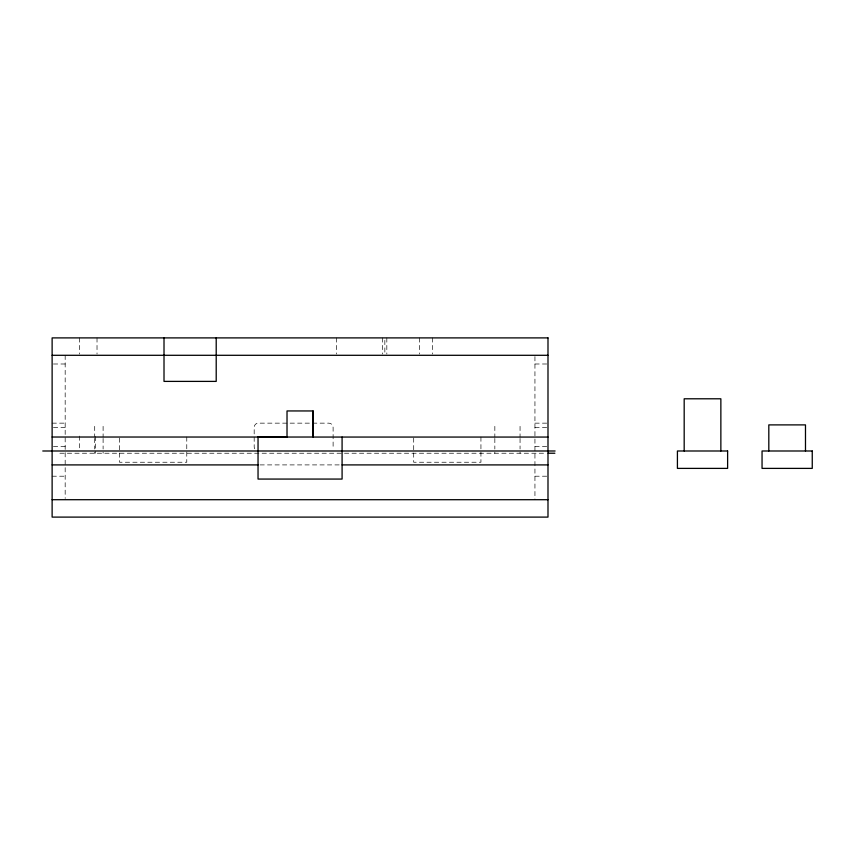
<?xml version="1.0" encoding="UTF-8"?>
<svg xmlns="http://www.w3.org/2000/svg" width="855" height="855" viewBox="0 0 855 855"><rect width="100%" height="100%" fill="white"/><g stroke="black" fill="none" stroke-linecap="round" stroke-linejoin="round"><path stroke-width="0.64" stroke-dasharray="4.28 3.21" d="M53.427 363.995L65.172 363.995M534.941 363.995L546.687 363.995M52.123 423.15L65.172 423.15M534.941 423.15L547.991 423.15M53.427 427.5L65.172 427.5M534.941 427.5L546.687 427.404M53.427 446.641L65.172 446.641M534.941 446.641L546.687 446.641M59.882 453.225L545.576 453.225M260.016 464.906L341.434 464.906M52.123 476.203L65.172 476.203M534.941 476.203L546.687 476.203M534.941 356.61L534.941 499.705M520.054 426.335L520.054 437.14M520.054 438.412L520.054 449.025M520.054 452.113L520.054 453.214M494.842 426.335L494.842 437.14M494.842 438.412L494.842 449.025M494.842 452.113L494.842 453.214M480.938 437.065L480.938 462.234L413.702 462.234L413.702 437.065M432.545 337.896L432.545 354.055M419.634 337.896L419.634 354.055M386.823 337.896L386.823 354.055M384.846 340.376L384.846 354.055M382.345 337.896L382.345 354.055M336.624 337.896L336.624 354.055M186.775 437.023L186.775 462.234L119.54 462.234L119.54 437.023M103.102 426.335L103.102 437.14M103.102 438.412L103.102 449.025M103.102 452.113L103.102 453.214M97.021 337.896L97.021 354.055M95.493 436.424L95.493 453.225M94.702 426.335L94.702 437.14M94.702 438.412L94.702 449.025M94.702 452.113L94.702 453.214M79.622 337.896L79.622 354.055M79.622 436.071L79.622 448.501M65.172 355.295L65.172 498.422M254.769 448.811A4.35 4.35 0 0 1 254.181 446.641L254.181 427.404A4.35 4.35 0 0 1 257.622 423.15L328.758 423.15A4.35 4.35 0 0 1 333.108 427.5L333.108 446.641A4.35 4.35 0 0 1 332.52 448.811"/><path stroke-width="1.28" d="M52.123 437.023L287.013 437.044L287.024 410.945L313.112 410.956L313.112 437.023L258.039 437.065M52.123 355.295L547.991 355.295M547.991 437.065L313.112 437.055L313.112 410.956M42.761 450.991L555.109 450.991M548.194 453.225L554.863 453.225M52.123 464.906L258.039 464.906M342.086 464.906L547.991 464.906M52.123 499.705L547.991 499.705M805.485 450.991L805.485 424.892L768.816 424.892L768.816 450.991M720.861 450.991L720.861 398.793L684.182 398.793L684.182 450.991M342.086 437.065L342.086 479.067L258.039 479.067L258.039 437.023M216.208 337.896L216.208 381.394L164.01 381.394L164.01 337.896M547.991 337.896L52.123 337.896L52.123 517.104L547.991 517.104L547.991 337.896M727.616 450.991L677.417 450.991L677.417 468.39L727.616 468.39L727.616 450.991M812.25 450.991L762.051 450.991L762.051 468.39L812.25 468.39L812.25 450.991"/></g></svg>
